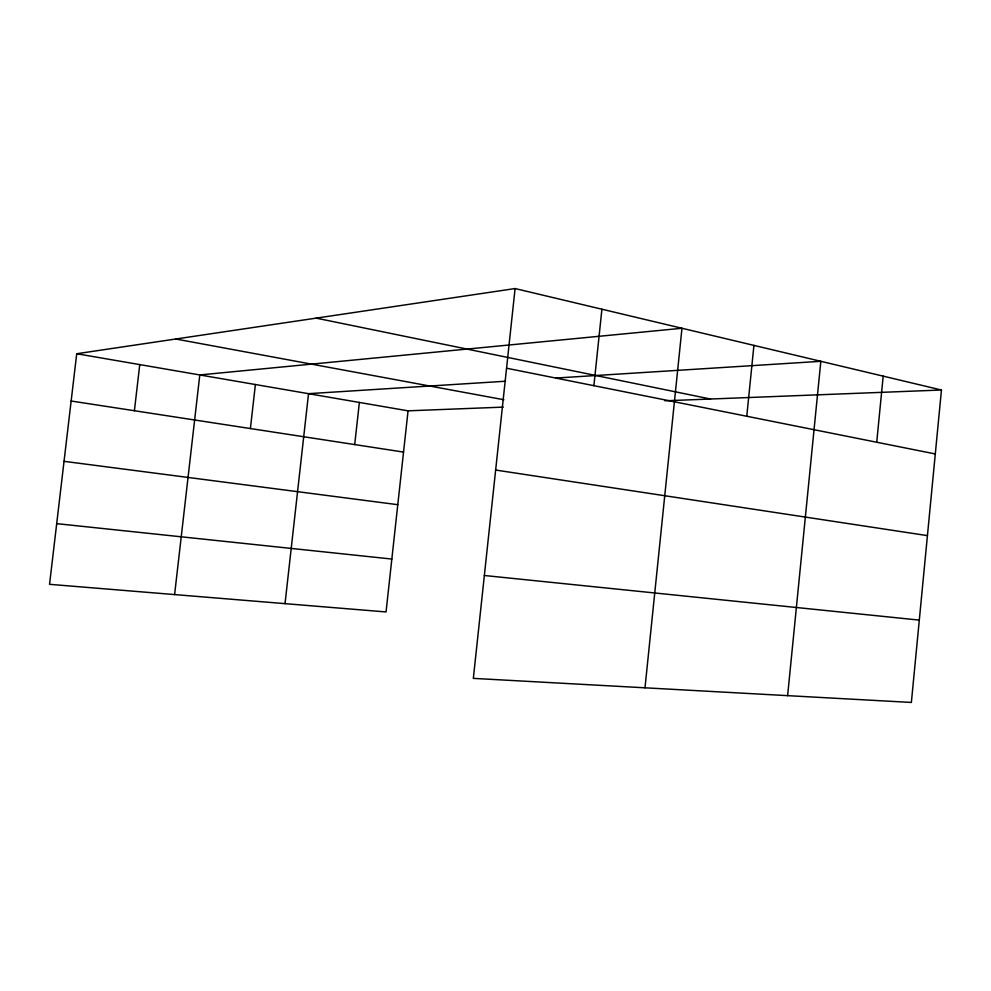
<?xml version="1.0" encoding="UTF-8"?>
<svg xmlns="http://www.w3.org/2000/svg" width="991" height="991" viewBox="0 0 991 991"><rect width="100%" height="100%" fill="white"/><g stroke="black" fill="none" stroke-linecap="round" stroke-linejoin="round"><path stroke-width="1.49" d="M941.45 390.008L911.373 702.446L473.339 678.377L515.085 288.554L941.45 390.008L664.986 400.798M876.725 442.246L883.192 376.146M787.622 695.645L820.833 361.306L556.124 378.029M746.768 416.257L753.928 345.388M644.992 687.804L681.969 328.269L199.798 374.945L174.602 594.588M593.894 385.672L601.909 309.217M503.279 407.115L408.057 410.831L386.044 611.942L49.55 584.318L76.716 353.737L515.085 288.554M354.704 444.575L359.374 402.445M250.401 428.546L255.393 384.52M285.024 603.655L308.535 393.675L505.608 381.225M134.404 410.732L139.756 364.601M484.364 575.498L919.301 620.106M56.698 523.644L391.829 559.048M64.043 461.323L397.787 504.692M495.649 470.044L927.44 535.623M71.141 401.008L403.535 452.082M76.716 353.737L408.057 410.831M175.791 339.009L503.899 399.745M506.562 368.218L935.293 453.952M316.166 318.136L710.522 399.026"/></g></svg>
